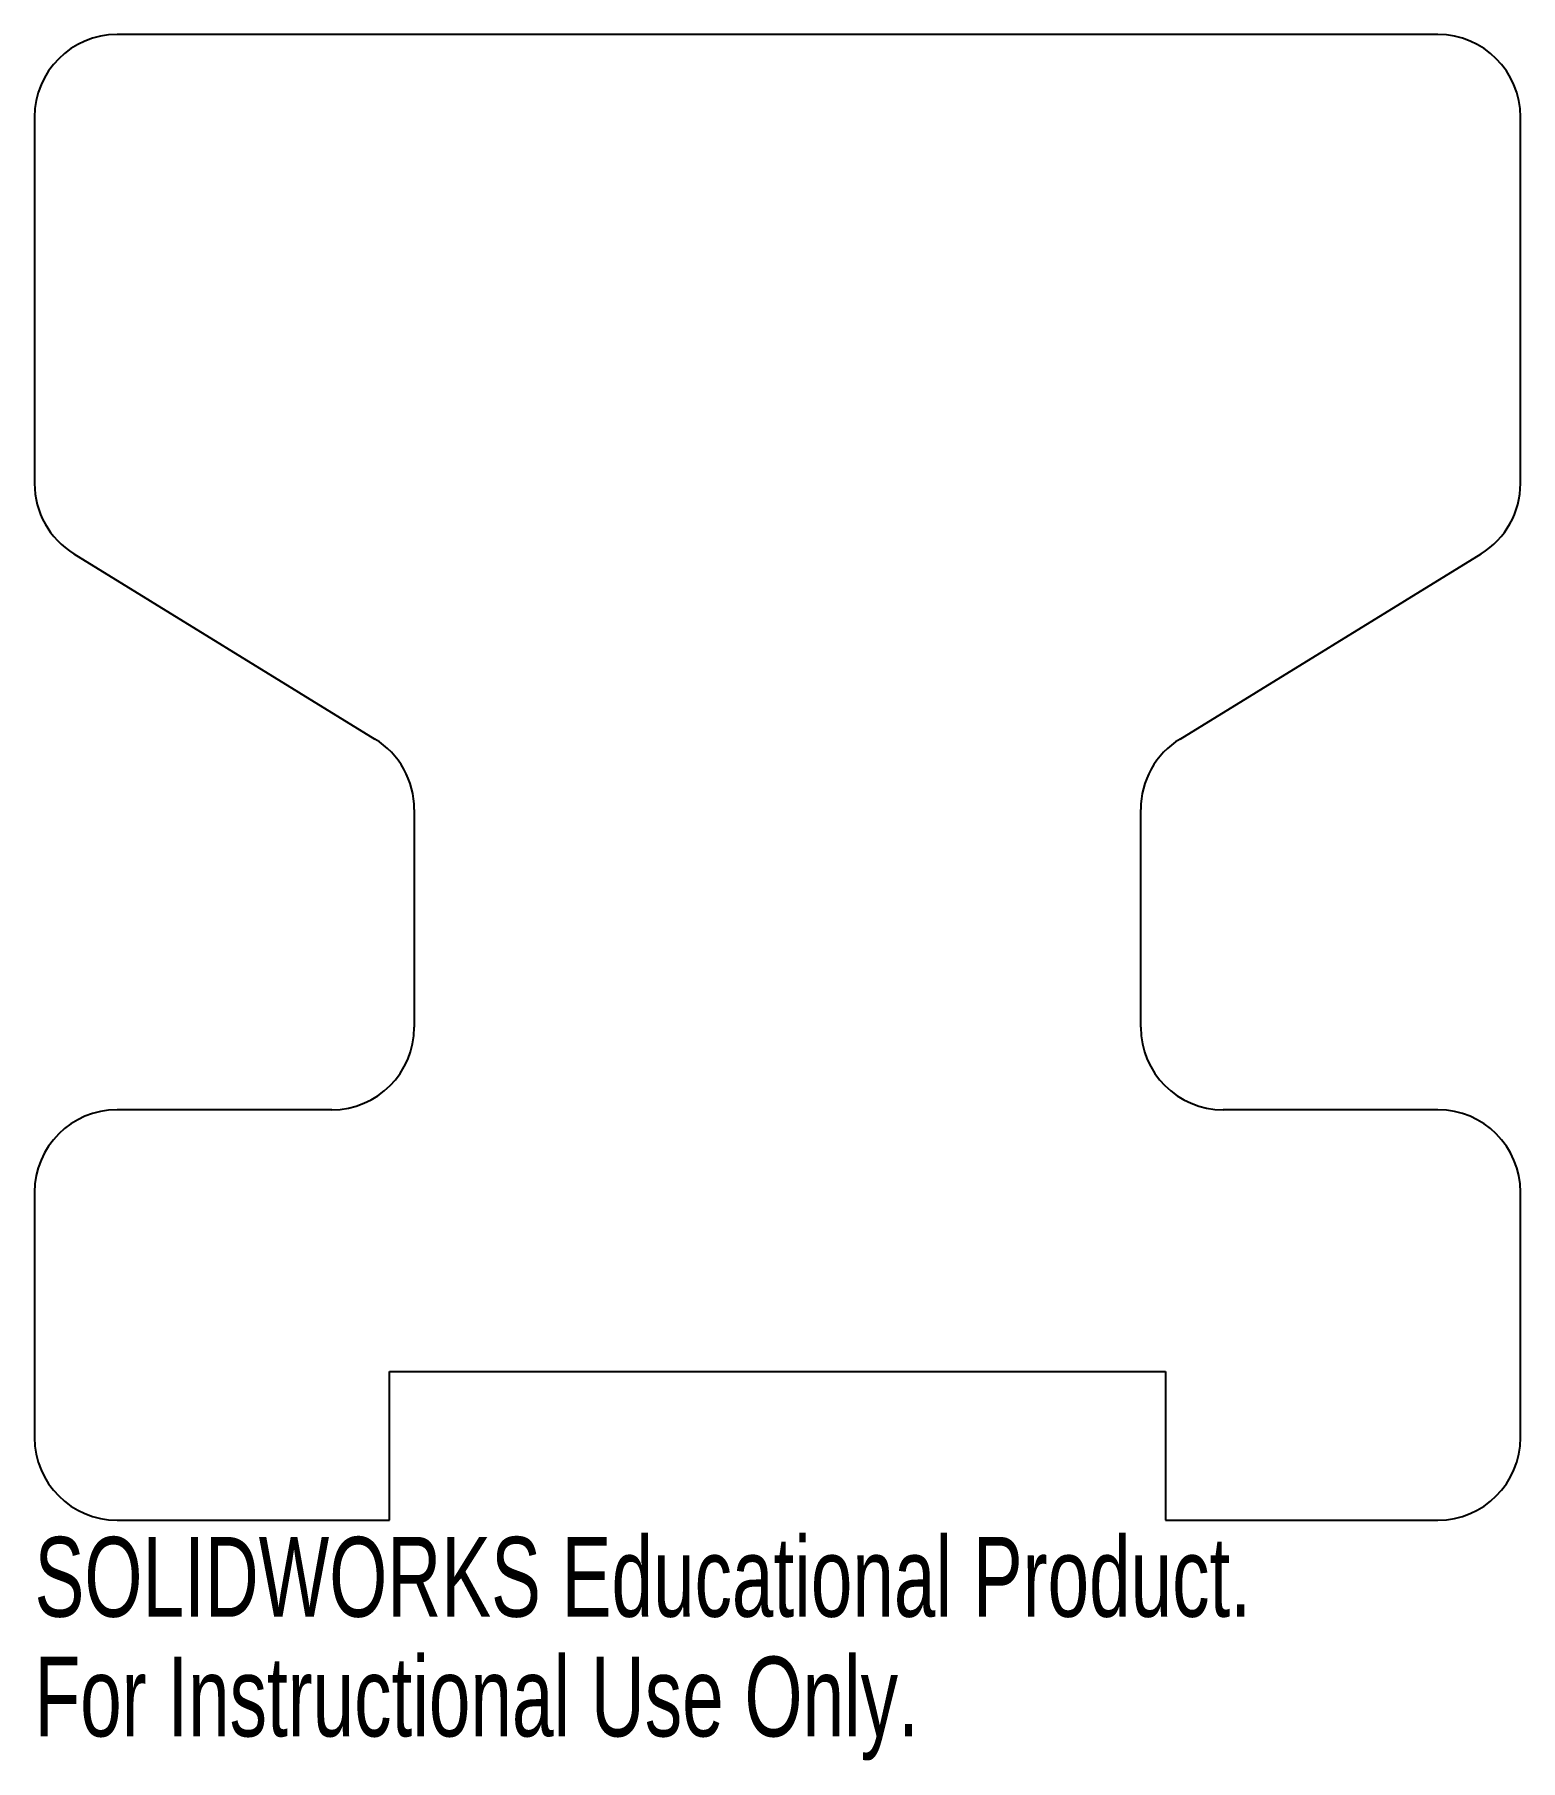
# Model space of a CAD drawing. Header units: millimetres. Extents: x 0 to 90, y -105 to 0.
import ezdxf

# ---------------------------------------------------------------- set-up
doc = ezdxf.new("R2010")
doc.units = ezdxf.units.MM
doc.styles.add('SLDTEXTSTYLE0', font='TXT', dxfattribs={"width": 0.7})

msp = doc.modelspace()

# ---------------------------------------------------------------- linework, layer by layer
at = {"color": 7, "linetype": 'Continuous', "lineweight": 25}
for p, q in [((85, 0), (5, 0)), ((0, -5), (0, -27.2)), ((90, -27.2), (90, -5)), ((2.38, -31.46), (20.62, -42.68)), ((69.38, -42.68), (87.62, -31.46)), ((23, -46.94), (23, -60.14)), ((67, -60.14), (67, -46.94)), ((18, -65.14), (5, -65.14)), ((85, -65.14), (72, -65.14)), ((0, -70.14), (0, -85)), ((90, -85), (90, -70.14)), ((21.5, -81), (68.5, -81)), ((21.5, -90), (21.5, -81)), ((68.5, -81), (68.5, -90)), ((5, -90), (21.5, -90)), ((68.5, -90), (85, -90))]:
    msp.add_line(p, q, dxfattribs=at)
for centre, start, end in [((5, -5), 90, 180), ((85, -5), 0, 90), ((5, -27.2), 180, 238.4137), ((85, -27.2), 301.5863, 0), ((18, -46.94), 0, 58.4137), ((72, -46.94), 121.5863, 180), ((18, -60.14), 270, 0), ((72, -60.14), 180, 270), ((5, -70.14), 90, 180), ((85, -70.14), 0, 90), ((5, -85), 180, 270), ((85, -85), 270, 0)]:
    msp.add_arc(centre, 5, start, end, dxfattribs=at)

# ---------------------------------------------------------------- texts
at = {"color": 7, "linetype": 'Continuous', "char_height": 4.8336, "attachment_point": 1, "style": 'SLDTEXTSTYLE0'}
for s, insert in [('SOLIDWORKS Educational Product.', (0, -91.02)), ('For Instructional Use Only.', (0, -98.27))]:
    msp.add_mtext(s, dxfattribs=dict(at, insert=insert))

doc.saveas('drawing.dxf')
